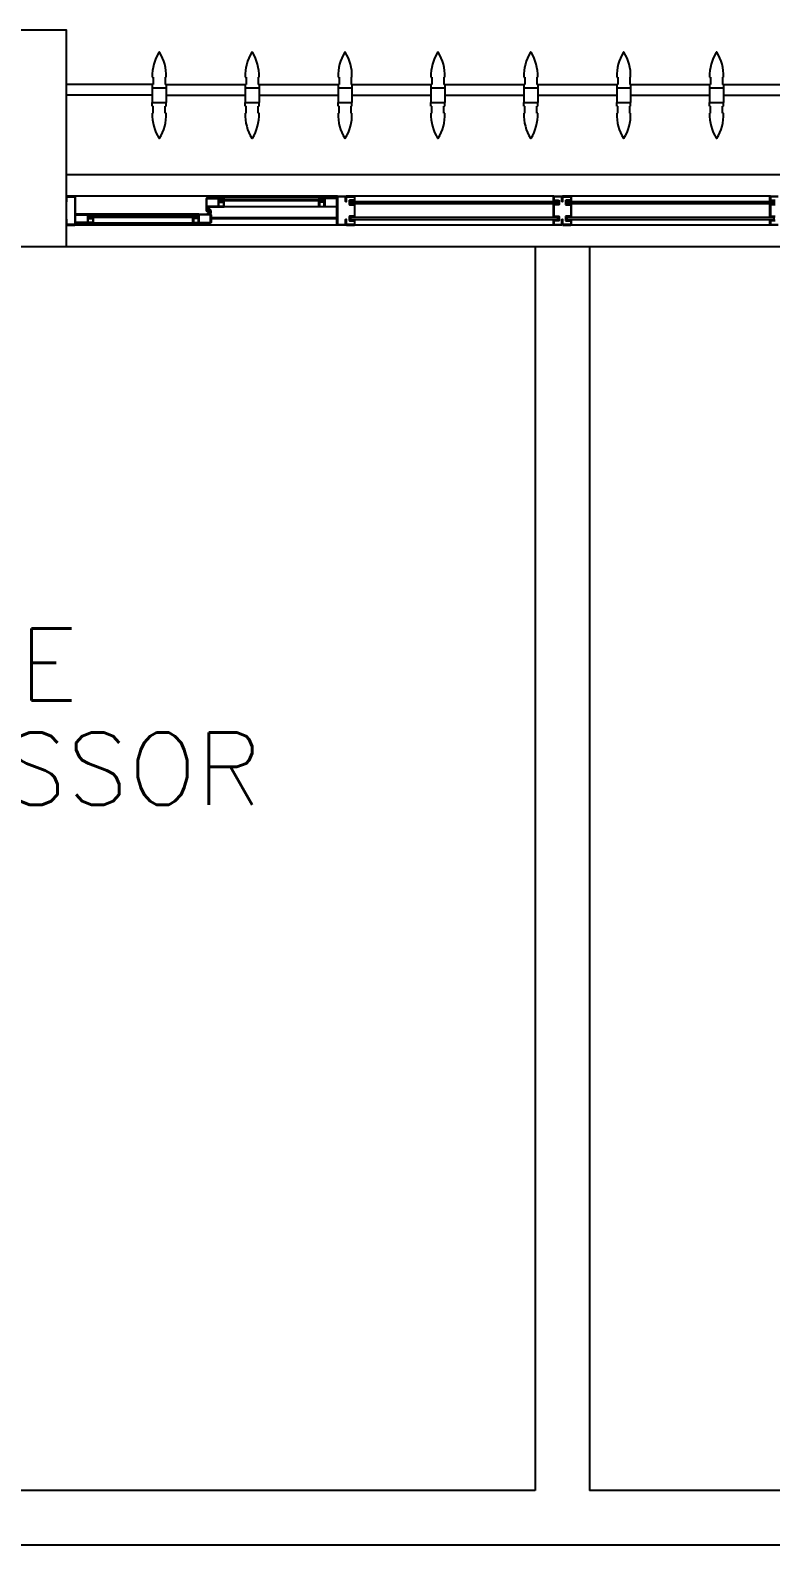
# Model space of a CAD drawing. Header units: millimetres. Extents: x 2686 to 2939, y 1294 to 1441.
# Drawn here: x 2767.021 to 2769.073, y 1316.775 to 1320.975 of the extents above; entities that cross this region are included whole.
import ezdxf

# ---------------------------------------------------------------- set-up
doc = ezdxf.new("R2010")
doc.units = ezdxf.units.MM
for name, color, linetype in [('AR-ALV', 2, 'Continuous'), ('AR-BRISES', 1, 'Continuous'), ('AR-ESQ', 1, 'Continuous'), ('AR-ESTC', 3, 'Continuous'), ('BR-PAINEL', 1, 'Continuous'), ('BR-SUPORTE', 1, 'Continuous'), ('DT-ESQ-BAGUETE-C', 1, 'Continuous'), ('DT-ESQ-BAGUETE-V', 1, 'Continuous'), ('DT-ESQ-CHAPA DOBRADA-V', 1, 'Continuous'), ('DT-ESQ-MARCO-V', 1, 'Continuous'), ('DT-ESQ-PERFIL CADEIRA-C', 2, 'Continuous'), ('DT-ESQ-PERFIL CADEIRA-V', 2, 'Continuous'), ('DT-ESQ-PERFIL U SIMPLES-C', 2, 'Continuous'), ('DT-ESQ-PERFIL U-C', 2, 'Continuous'), ('DT-ESQ-PERFIL U-V', 1, 'Continuous'), ('DT-ESQ-VIDRO-C', 2, 'Continuous'), ('DT-ESQ-VIDRO-V', 71, 'Continuous'), ('DT-TXTMOD', 1, 'Continuous'), ('TEXTO', 2, 'Continuous')]:
    doc.layers.add(name, color=color, linetype=linetype)
doc.styles.add('S10', font='simplex.shx', dxfattribs={"height": 0.1})
doc.styles.add('UNB-100', font='simplex.shx', dxfattribs={"height": 0.2})

# ---------------------------------------------------------------- blocks, each defined once
blk = doc.blocks.new('EF35-P')
at = {"layer": 'DT-ESQ-BAGUETE-C', "ltscale": 0.1}
for points in [[(4.7975, -0.08), (4.784, -0.08), (4.784, -0.0785), (4.797, -0.0785, 0.414214), (4.7975, -0.078), (4.7975, -0.067, 0.414214), (4.797, -0.0665), (4.784, -0.0665), (4.784, -0.065), (4.7975, -0.065, -0.414214), (4.799, -0.0665), (4.799, -0.0785, -0.414214)], [(5.0765, -0.08), (5.09, -0.08), (5.09, -0.0785), (5.077, -0.0785, -0.414214), (5.0765, -0.078), (5.0765, -0.067, -0.414214), (5.077, -0.0665), (5.09, -0.0665), (5.09, -0.065), (5.0765, -0.065, 0.414214), (5.075, -0.0665), (5.075, -0.0785, 0.414214)], [(4.4485, -0.125), (4.435, -0.125), (4.435, -0.1235), (4.448, -0.1235, 0.414214), (4.4485, -0.123), (4.4485, -0.112, 0.414214), (4.448, -0.1115), (4.435, -0.1115), (4.435, -0.11), (4.4485, -0.11, -0.414214), (4.45, -0.1115), (4.45, -0.1235, -0.414214)], [(4.714, -0.125), (4.7275, -0.125), (4.7275, -0.1235), (4.7145, -0.1235, -0.414214), (4.714, -0.123), (4.714, -0.112, -0.414214), (4.7145, -0.1115), (4.7275, -0.1115), (4.7275, -0.11), (4.714, -0.11, 0.414214), (4.7125, -0.1115), (4.7125, -0.1235, 0.414214)]]:
    blk.add_lwpolyline(points, format="xyb", close=True, dxfattribs=at)
at = {"layer": 'DT-ESQ-BAGUETE-V', "ltscale": 0.1}
for p, q in [((4.7975, -0.065), (5.0765, -0.065)), ((4.4485, -0.11), (4.714, -0.11))]:
    blk.add_line(p, q, dxfattribs=at)
at = {"layer": 'DT-ESQ-CHAPA DOBRADA-V', "ltscale": 0.1}
for p, q in [((4.4, -0.077), (4.749, -0.077)), ((4.4, -0.08), (4.749, -0.08))]:
    blk.add_line(p, q, dxfattribs=at)
at = {"layer": 'DT-ESQ-MARCO-V', "ltscale": 0.1}
for p, q in [((3.1985, -0.06), (3.7515, -0.06)), ((3.7985, -0.06), (4.3515, -0.06)), ((3.1985, -0.14), (3.7515, -0.14)), ((3.7985, -0.14), (4.3515, -0.14))]:
    blk.add_line(p, q, dxfattribs=at)
at = {"layer": 'DT-ESQ-PERFIL CADEIRA-C', "ltscale": 0.1}
for p, q in [((4.751, -0.0885), (4.7975, -0.0885)), ((5.125, -0.0885), (5.0765, -0.0885)), ((4.4, -0.1335), (4.4485, -0.1335)), ((4.7605, -0.1335), (4.714, -0.1335))]:
    blk.add_line(p, q, dxfattribs=at)
for points in [[(4.7975, -0.087, -1), (4.7975, -0.09), (4.751, -0.09, -0.414214), (4.749, -0.088), (4.749, -0.067, -0.414214), (4.751, -0.065), (4.7825, -0.065, -0.414214), (4.784, -0.0665), (4.784, -0.087)], [(4.784, -0.0885, -0.198913), (4.7829, -0.0881, -0.198913), (4.7825, -0.087), (4.7825, -0.067, 0.414214), (4.782, -0.0665), (4.751, -0.0665, 0.414214), (4.7505, -0.067), (4.7505, -0.088, 0.414214), (4.751, -0.0885)], [(5.0765, -0.09), (5.125, -0.09), (5.125, -0.0885), (5.09, -0.0885, 0.198912), (5.0911, -0.0881, 0.198913), (5.0915, -0.087), (5.0915, -0.067, -0.414214), (5.092, -0.0665), (5.125, -0.0665), (5.125, -0.065), (5.0915, -0.065, 0.414214), (5.09, -0.0665), (5.09, -0.0785), (5.09, -0.08), (5.09, -0.087), (5.0765, -0.087, 1)], [(4.4485, -0.135), (4.4, -0.135), (4.4, -0.1335), (4.435, -0.1335, -0.198912), (4.4339, -0.1331, -0.198913), (4.4335, -0.132), (4.4335, -0.112, 0.414214), (4.433, -0.1115), (4.4, -0.1115), (4.4, -0.11), (4.4335, -0.11, -0.414214), (4.435, -0.1115), (4.435, -0.1235), (4.435, -0.125), (4.435, -0.132), (4.4485, -0.132, -1)], [(4.714, -0.132, 1), (4.714, -0.135), (4.7605, -0.135, 0.414214), (4.7625, -0.133), (4.7625, -0.112, 0.414214), (4.7605, -0.11), (4.729, -0.11, 0.414214), (4.7275, -0.1115), (4.7275, -0.132)], [(4.7275, -0.1335, 0.198913), (4.7286, -0.1331, 0.198913), (4.729, -0.132), (4.729, -0.112, -0.414214), (4.7295, -0.1115), (4.7605, -0.1115, -0.414214), (4.761, -0.112), (4.761, -0.133, -0.414214), (4.7605, -0.1335)]]:
    blk.add_lwpolyline(points, format="xyb", close=True, dxfattribs=at)
at = {"layer": 'DT-ESQ-PERFIL CADEIRA-V', "ltscale": 0.1}
for p, q in [((4.7825, -0.09), (5.0765, -0.09)), ((4.4485, -0.135), (4.714, -0.135))]:
    blk.add_line(p, q, dxfattribs=at)
at = {"layer": 'DT-ESQ-PERFIL U SIMPLES-C', "ltscale": 0.1}
for points in [[(4.751, -0.102), (4.759, -0.102), (4.759, -0.1005), (4.751, -0.1005, -0.414214), (4.7505, -0.1), (4.7505, -0.092, -0.414214), (4.751, -0.0915), (4.759, -0.0915), (4.759, -0.09), (4.751, -0.09, 0.414214), (4.749, -0.092), (4.749, -0.1, 0.414214)], [(4.7605, -0.098), (4.7525, -0.098), (4.7525, -0.0995), (4.7605, -0.0995, -0.414214), (4.761, -0.1), (4.761, -0.108, -0.414214), (4.7605, -0.1085), (4.7525, -0.1085), (4.7525, -0.11), (4.7605, -0.11, 0.414214), (4.7625, -0.108), (4.7625, -0.1, 0.414214)]]:
    blk.add_lwpolyline(points, format="xyb", close=True, dxfattribs=at)
at = {"layer": 'DT-ESQ-PERFIL U-C', "ltscale": 0.1}
for points in [[(3.177, -0.1385), (3.198, -0.1385, 0.414214), (3.1985, -0.138), (3.1985, -0.1285), (3.1855, -0.1285, -0.414214)], [(3.1855, -0.1155), (3.1985, -0.1155), (3.1985, -0.0845), (3.1855, -0.0845, -0.414214)], [(3.1855, -0.0715), (3.1985, -0.0715), (3.1985, -0.062, 0.414214), (3.198, -0.0615), (3.177, -0.0615, 0.414214)], [(3.1765, -0.06), (3.1985, -0.06, -0.414214), (3.2, -0.0615), (3.2, -0.0715, -0.414214), (3.1985, -0.073), (3.1855, -0.073)], [(3.1855, -0.083), (3.1985, -0.083), (3.1985, -0.083, -0.414214), (3.2, -0.0845), (3.2, -0.1155, -0.414214), (3.1985, -0.117), (3.1985, -0.117), (3.1855, -0.117)], [(3.1855, -0.127), (3.1985, -0.127, -0.414214), (3.2, -0.1285), (3.2, -0.1385, -0.414214), (3.1985, -0.14), (3.1765, -0.14, -0.414214)]]:
    blk.add_lwpolyline(points, format="xyb", dxfattribs=at)
for points in [[(3.75, -0.1285), (3.75, -0.1385, 0.414214), (3.7515, -0.14), (3.7735, -0.14, 0.414214), (3.775, -0.1385), (3.775, -0.125), (3.7735, -0.125), (3.7735, -0.138, -0.414214), (3.773, -0.1385), (3.752, -0.1385, -0.414214), (3.7515, -0.138), (3.7515, -0.1285), (3.7645, -0.1285, 0.414214), (3.766, -0.127), (3.766, -0.117, 0.414214), (3.7645, -0.1155), (3.7515, -0.1155), (3.7515, -0.0845), (3.7645, -0.0845, 0.414214), (3.766, -0.083), (3.766, -0.073, 0.414214), (3.7645, -0.0715), (3.7515, -0.0715), (3.7515, -0.062, -0.414214), (3.752, -0.0615), (3.773, -0.0615, -0.414214), (3.7735, -0.062), (3.7735, -0.075), (3.775, -0.075), (3.775, -0.0615, 0.414214), (3.7735, -0.06), (3.7515, -0.06, 0.414214), (3.75, -0.0615), (3.75, -0.0715, 0.414214), (3.7515, -0.073), (3.7645, -0.073), (3.7645, -0.083), (3.7515, -0.083), (3.7515, -0.083, 0.414214), (3.75, -0.0845), (3.75, -0.1155, 0.414214), (3.7515, -0.117), (3.7515, -0.117), (3.7645, -0.117), (3.7645, -0.127), (3.7515, -0.127, 0.414214)], [(3.8, -0.1285), (3.8, -0.1385, -0.414214), (3.7985, -0.14), (3.7765, -0.14, -0.414214), (3.775, -0.1385), (3.775, -0.125), (3.7765, -0.125), (3.7765, -0.138, 0.414214), (3.777, -0.1385), (3.798, -0.1385, 0.414214), (3.7985, -0.138), (3.7985, -0.1285), (3.7855, -0.1285, -0.414214), (3.784, -0.127), (3.784, -0.117, -0.414214), (3.7855, -0.1155), (3.7985, -0.1155), (3.7985, -0.0845), (3.7855, -0.0845, -0.414214), (3.784, -0.083), (3.784, -0.073, -0.414214), (3.7855, -0.0715), (3.7985, -0.0715), (3.7985, -0.062, 0.414214), (3.798, -0.0615), (3.777, -0.0615, 0.414214), (3.7765, -0.062), (3.7765, -0.075), (3.775, -0.075), (3.775, -0.0615, -0.414214), (3.7765, -0.06), (3.7985, -0.06, -0.414214), (3.8, -0.0615), (3.8, -0.0715, -0.414214), (3.7985, -0.073), (3.7855, -0.073), (3.7855, -0.083), (3.7985, -0.083), (3.7985, -0.083, -0.414214), (3.8, -0.0845), (3.8, -0.1155, -0.414214), (3.7985, -0.117), (3.7985, -0.117), (3.7855, -0.117), (3.7855, -0.127), (3.7985, -0.127, -0.414214)], [(4.35, -0.1285), (4.35, -0.1385, 0.414214), (4.3515, -0.14), (4.3735, -0.14, 0.414214), (4.375, -0.1385), (4.375, -0.125), (4.3735, -0.125), (4.3735, -0.138, -0.414214), (4.373, -0.1385), (4.352, -0.1385, -0.414214), (4.3515, -0.138), (4.3515, -0.1285), (4.3645, -0.1285, 0.414214), (4.366, -0.127), (4.366, -0.117, 0.414214), (4.3645, -0.1155), (4.3515, -0.1155), (4.3515, -0.0845), (4.3645, -0.0845, 0.414214), (4.366, -0.083), (4.366, -0.073, 0.414214), (4.3645, -0.0715), (4.3515, -0.0715), (4.3515, -0.062, -0.414214), (4.352, -0.0615), (4.373, -0.0615, -0.414214), (4.3735, -0.062), (4.3735, -0.075), (4.375, -0.075), (4.375, -0.0615, 0.414214), (4.3735, -0.06), (4.3515, -0.06, 0.414214), (4.35, -0.0615), (4.35, -0.0715, 0.414214), (4.3515, -0.073), (4.3645, -0.073), (4.3645, -0.083), (4.3515, -0.083), (4.3515, -0.083, 0.414214), (4.35, -0.0845), (4.35, -0.1155, 0.414214), (4.3515, -0.117), (4.3515, -0.117), (4.3645, -0.117), (4.3645, -0.127), (4.3515, -0.127, 0.414214)], [(4.375, -0.0615, -0.414214), (4.3765, -0.06), (4.3985, -0.06, -0.414214), (4.4, -0.0615), (4.4, -0.1385, -0.414214), (4.3985, -0.14), (4.3765, -0.14, -0.414214), (4.375, -0.1385), (4.375, -0.125), (4.3765, -0.125), (4.3765, -0.138, 0.414214), (4.377, -0.1385), (4.398, -0.1385, 0.414214), (4.3985, -0.138), (4.3985, -0.062, 0.414214), (4.398, -0.0615), (4.377, -0.0615, 0.414214), (4.3765, -0.062), (4.3765, -0.075), (4.375, -0.075)], [(5.15, -0.0615, 0.414214), (5.1485, -0.06), (5.1265, -0.06, 0.414214), (5.125, -0.0615), (5.125, -0.1385, 0.414214), (5.1265, -0.14), (5.1485, -0.14, 0.414214), (5.15, -0.1385), (5.15, -0.125), (5.1485, -0.125), (5.1485, -0.138, -0.414214), (5.148, -0.1385), (5.127, -0.1385, -0.414214), (5.1265, -0.138), (5.1265, -0.062, -0.414214), (5.127, -0.0615), (5.148, -0.0615, -0.414214), (5.1485, -0.062), (5.1485, -0.075), (5.15, -0.075)]]:
    blk.add_lwpolyline(points, format="xyb", close=True, dxfattribs=at)
at = {"layer": 'DT-ESQ-PERFIL U-V', "ltscale": 0.1}
for p, q in [((4.3985, -0.06), (5.1265, -0.06)), ((4.3985, -0.14), (5.1265, -0.14))]:
    blk.add_line(p, q, dxfattribs=at)
at = {"layer": 'DT-ESQ-VIDRO-C', "ltscale": 0.1}
for points in [[(3.7625, -0.081), (3.7625, -0.075), (3.1875, -0.075), (3.1875, -0.081)], [(4.3625, -0.081), (4.3625, -0.075), (3.7875, -0.075), (3.7875, -0.081)], [(5.0875, -0.085), (5.0875, -0.082), (4.7865, -0.082), (4.7865, -0.085)], [(4.438, -0.13), (4.438, -0.127), (4.7245, -0.127), (4.7245, -0.13)]]:
    blk.add_lwpolyline(points, close=True, dxfattribs=at)
at = {"layer": 'DT-ESQ-VIDRO-V', "ltscale": 0.1}
for points in [[(3.7625, -0.119), (3.7625, -0.125), (3.1875, -0.125), (3.1875, -0.119)], [(4.3625, -0.119), (4.3625, -0.125), (3.7875, -0.125), (3.7875, -0.119)]]:
    blk.add_lwpolyline(points, close=True, dxfattribs=at)
at = {"layer": 'DT-TXTMOD', "ltscale": 0.1, "style": 'S10', "flags": 3}
for tag, p in [('M01', (0.025, -0.28)), ('M02', (0.3253, -0.28)), ('M03', (0.627, -0.28)), ('M04', (0.9288, -0.28)), ('M05', (1.2306, -0.28)), ('M06', (1.5323, -0.28)), ('M07', (1.8341, -0.28)), ('M08', (2.1359, -0.28)), ('M09', (2.4376, -0.28)), ('M10', (2.7394, -0.28)), ('M11', (3.0412, -0.28)), ('M12', (3.3429, -0.28)), ('M13', (3.6447, -0.28)), ('M14', (3.9464, -0.28)), ('M15', (4.2482, -0.28)), ('M16', (4.55, -0.28)), ('M17', (4.8517, -0.28))]:
    blk.add_attdef(tag, p, '', height=0.1, dxfattribs=at)
blk = doc.blocks.new('BR-MODULO8')
at = {"layer": 'BR-PAINEL'}
for p, q in [((-4.9117, 0.27), (-4.9092, 0.27)), ((-4.9092, 0.27), (-4.9092, 0.25)), ((-4.8758, 0.27), (-4.8758, 0.25)), ((-4.8733, 0.27), (-4.8758, 0.27)), ((-4.6542, 0.27), (-4.6517, 0.27)), ((-4.6517, 0.27), (-4.6517, 0.25)), ((-4.6183, 0.27), (-4.6183, 0.25)), ((-4.6158, 0.27), (-4.6183, 0.27)), ((-4.3967, 0.27), (-4.3942, 0.27)), ((-4.3942, 0.27), (-4.3942, 0.25)), ((-4.3608, 0.27), (-4.3608, 0.25)), ((-4.3583, 0.27), (-4.3608, 0.27)), ((-4.1392, 0.27), (-4.1367, 0.27)), ((-4.1367, 0.27), (-4.1367, 0.25)), ((-4.1033, 0.27), (-4.1033, 0.25)), ((-4.1008, 0.27), (-4.1033, 0.27)), ((-3.8817, 0.27), (-3.8792, 0.27)), ((-3.8792, 0.27), (-3.8792, 0.25)), ((-3.8458, 0.27), (-3.8458, 0.25)), ((-3.8433, 0.27), (-3.8458, 0.27)), ((-3.6242, 0.27), (-3.6217, 0.27)), ((-3.6217, 0.27), (-3.6217, 0.25)), ((-3.5883, 0.27), (-3.5883, 0.25)), ((-3.5858, 0.27), (-3.5883, 0.27)), ((-3.3667, 0.27), (-3.3642, 0.27)), ((-3.3642, 0.27), (-3.3642, 0.25)), ((-3.3308, 0.27), (-3.3308, 0.25)), ((-3.3283, 0.27), (-3.3308, 0.27)), ((-4.9117, 0.25), (-4.9117, 0.24)), ((-4.9117, 0.25), (-4.9092, 0.25)), ((-4.9117, 0.24), (-4.8733, 0.24)), ((-4.9117, 0.24), (-4.9117, 0.2)), ((-4.8733, 0.25), (-4.8758, 0.25)), ((-4.8733, 0.25), (-4.8733, 0.24)), ((-4.8733, 0.24), (-4.8733, 0.2)), ((-4.6542, 0.25), (-4.6542, 0.24)), ((-4.6542, 0.25), (-4.6517, 0.25)), ((-4.6542, 0.24), (-4.6158, 0.24)), ((-4.6542, 0.24), (-4.6542, 0.2)), ((-4.6158, 0.25), (-4.6183, 0.25)), ((-4.6158, 0.25), (-4.6158, 0.24)), ((-4.6158, 0.24), (-4.6158, 0.2)), ((-4.3967, 0.25), (-4.3967, 0.24)), ((-4.3967, 0.25), (-4.3942, 0.25)), ((-4.3967, 0.24), (-4.3583, 0.24)), ((-4.3967, 0.24), (-4.3967, 0.2)), ((-4.3583, 0.25), (-4.3608, 0.25)), ((-4.3583, 0.25), (-4.3583, 0.24)), ((-4.3583, 0.24), (-4.3583, 0.2)), ((-4.1392, 0.25), (-4.1392, 0.24)), ((-4.1392, 0.25), (-4.1367, 0.25)), ((-4.1392, 0.24), (-4.1008, 0.24)), ((-4.1392, 0.24), (-4.1392, 0.2)), ((-4.1008, 0.25), (-4.1033, 0.25)), ((-4.1008, 0.25), (-4.1008, 0.24)), ((-4.1008, 0.24), (-4.1008, 0.2)), ((-3.8817, 0.25), (-3.8817, 0.24)), ((-3.8817, 0.25), (-3.8792, 0.25)), ((-3.8817, 0.24), (-3.8433, 0.24)), ((-3.8817, 0.24), (-3.8817, 0.2)), ((-3.8433, 0.25), (-3.8458, 0.25)), ((-3.8433, 0.25), (-3.8433, 0.24)), ((-3.8433, 0.24), (-3.8433, 0.2)), ((-3.6242, 0.25), (-3.6242, 0.24)), ((-3.6242, 0.25), (-3.6217, 0.25)), ((-3.6242, 0.24), (-3.5858, 0.24)), ((-3.6242, 0.24), (-3.6242, 0.2)), ((-3.5858, 0.25), (-3.5883, 0.25)), ((-3.5858, 0.25), (-3.5858, 0.24)), ((-3.5858, 0.24), (-3.5858, 0.2)), ((-3.3667, 0.25), (-3.3667, 0.24)), ((-3.3667, 0.25), (-3.3642, 0.25)), ((-3.3667, 0.24), (-3.3283, 0.24)), ((-3.3667, 0.24), (-3.3667, 0.2)), ((-3.3283, 0.25), (-3.3308, 0.25)), ((-3.3283, 0.25), (-3.3283, 0.24)), ((-3.3283, 0.24), (-3.3283, 0.2)), ((-4.9117, 0.2), (-4.8733, 0.2)), ((-4.9117, 0.19), (-4.9117, 0.2)), ((-4.9117, 0.19), (-4.9092, 0.19)), ((-4.9117, 0.17), (-4.9092, 0.17)), ((-4.9092, 0.17), (-4.9092, 0.19)), ((-4.8733, 0.19), (-4.8758, 0.19)), ((-4.8758, 0.17), (-4.8758, 0.19)), ((-4.8733, 0.17), (-4.8758, 0.17)), ((-4.8733, 0.19), (-4.8733, 0.2)), ((-4.6542, 0.2), (-4.6158, 0.2)), ((-4.6542, 0.19), (-4.6542, 0.2)), ((-4.6542, 0.19), (-4.6517, 0.19)), ((-4.6542, 0.17), (-4.6517, 0.17)), ((-4.6517, 0.17), (-4.6517, 0.19)), ((-4.6158, 0.19), (-4.6183, 0.19)), ((-4.6183, 0.17), (-4.6183, 0.19)), ((-4.6158, 0.17), (-4.6183, 0.17)), ((-4.6158, 0.19), (-4.6158, 0.2)), ((-4.3967, 0.2), (-4.3583, 0.2)), ((-4.3967, 0.19), (-4.3967, 0.2)), ((-4.3967, 0.19), (-4.3942, 0.19)), ((-4.3967, 0.17), (-4.3942, 0.17)), ((-4.3942, 0.17), (-4.3942, 0.19)), ((-4.3583, 0.19), (-4.3608, 0.19)), ((-4.3608, 0.17), (-4.3608, 0.19)), ((-4.3583, 0.17), (-4.3608, 0.17)), ((-4.3583, 0.19), (-4.3583, 0.2)), ((-4.1392, 0.2), (-4.1008, 0.2)), ((-4.1392, 0.19), (-4.1392, 0.2)), ((-4.1392, 0.19), (-4.1367, 0.19)), ((-4.1392, 0.17), (-4.1367, 0.17)), ((-4.1367, 0.17), (-4.1367, 0.19)), ((-4.1008, 0.19), (-4.1033, 0.19)), ((-4.1033, 0.17), (-4.1033, 0.19)), ((-4.1008, 0.17), (-4.1033, 0.17)), ((-4.1008, 0.19), (-4.1008, 0.2)), ((-3.8817, 0.2), (-3.8433, 0.2)), ((-3.8817, 0.19), (-3.8817, 0.2)), ((-3.8817, 0.19), (-3.8792, 0.19)), ((-3.8817, 0.17), (-3.8792, 0.17)), ((-3.8792, 0.17), (-3.8792, 0.19)), ((-3.8433, 0.19), (-3.8458, 0.19)), ((-3.8458, 0.17), (-3.8458, 0.19)), ((-3.8433, 0.17), (-3.8458, 0.17)), ((-3.8433, 0.19), (-3.8433, 0.2)), ((-3.6242, 0.2), (-3.5858, 0.2)), ((-3.6242, 0.19), (-3.6242, 0.2)), ((-3.6242, 0.19), (-3.6217, 0.19)), ((-3.6242, 0.17), (-3.6217, 0.17)), ((-3.6217, 0.17), (-3.6217, 0.19)), ((-3.5858, 0.19), (-3.5883, 0.19)), ((-3.5883, 0.17), (-3.5883, 0.19)), ((-3.5858, 0.17), (-3.5883, 0.17)), ((-3.5858, 0.19), (-3.5858, 0.2)), ((-3.3667, 0.2), (-3.3283, 0.2)), ((-3.3667, 0.19), (-3.3667, 0.2)), ((-3.3667, 0.19), (-3.3642, 0.19)), ((-3.3667, 0.17), (-3.3642, 0.17)), ((-3.3642, 0.17), (-3.3642, 0.19)), ((-3.3283, 0.19), (-3.3308, 0.19)), ((-3.3308, 0.17), (-3.3308, 0.19)), ((-3.3283, 0.17), (-3.3308, 0.17)), ((-3.3283, 0.19), (-3.3283, 0.2))]:
    blk.add_line(p, q, dxfattribs=at)
for centre, radius, start, end in [((-4.7867, 0.2739), 0.1251, 148.4721, 181.772), ((-4.8925, 0.3387), 0.001, 37.1012, 142.8988), ((-4.9983, 0.2739), 0.1251, 358.228, 31.5279), ((-4.5292, 0.2739), 0.1251, 148.4721, 181.772), ((-4.635, 0.3387), 0.001, 37.1012, 142.8988), ((-4.7408, 0.2739), 0.1251, 358.228, 31.5279), ((-4.2717, 0.2739), 0.1251, 148.4721, 181.772), ((-4.3775, 0.3387), 0.001, 37.1012, 142.8988), ((-4.4833, 0.2739), 0.1251, 358.228, 31.5279), ((-4.0142, 0.2739), 0.1251, 148.4721, 181.772), ((-4.12, 0.3387), 0.001, 37.1012, 142.8988), ((-4.2258, 0.2739), 0.1251, 358.228, 31.5279), ((-3.7567, 0.2739), 0.1251, 148.4721, 181.772), ((-3.8625, 0.3387), 0.001, 37.1012, 142.8988), ((-3.9683, 0.2739), 0.1251, 358.228, 31.5279), ((-3.4992, 0.2739), 0.1251, 148.4721, 181.772), ((-3.605, 0.3387), 0.001, 37.1012, 142.8988), ((-3.7108, 0.2739), 0.1251, 358.228, 31.5279), ((-3.2417, 0.2739), 0.1251, 148.4721, 181.772), ((-3.3475, 0.3387), 0.001, 37.1012, 142.8988), ((-3.4533, 0.2739), 0.1251, 358.228, 31.5279), ((-4.7867, 0.1661), 0.1251, 178.228, 211.5279), ((-4.9983, 0.1661), 0.1251, 328.4721, 1.772), ((-4.5292, 0.1661), 0.1251, 178.228, 211.5279), ((-4.7408, 0.1661), 0.1251, 328.4721, 1.772), ((-4.2717, 0.1661), 0.1251, 178.228, 211.5279), ((-4.4833, 0.1661), 0.1251, 328.4721, 1.772), ((-4.0142, 0.1661), 0.1251, 178.228, 211.5279), ((-4.2258, 0.1661), 0.1251, 328.4721, 1.772), ((-3.7567, 0.1661), 0.1251, 178.228, 211.5279), ((-3.9683, 0.1661), 0.1251, 328.4721, 1.772), ((-3.4992, 0.1661), 0.1251, 178.228, 211.5279), ((-3.7108, 0.1661), 0.1251, 328.4721, 1.772), ((-3.2417, 0.1661), 0.1251, 178.228, 211.5279), ((-3.4533, 0.1661), 0.1251, 328.4721, 1.772), ((-4.8925, 0.1013), 0.001, 217.1012, 322.8988), ((-4.635, 0.1013), 0.001, 217.1012, 322.8988), ((-4.3775, 0.1013), 0.001, 217.1012, 322.8988), ((-4.12, 0.1013), 0.001, 217.1012, 322.8988), ((-3.8625, 0.1013), 0.001, 217.1012, 322.8988), ((-3.605, 0.1013), 0.001, 217.1012, 322.8988), ((-3.3475, 0.1013), 0.001, 217.1012, 322.8988)]:
    blk.add_arc(centre, radius, start, end, dxfattribs=at)
at = {"layer": 'BR-SUPORTE'}
for p, q in [((-4.9117, 0.25), (-5.15, 0.25)), ((-4.9117, 0.22), (-5.15, 0.22)), ((-4.8733, 0.25), (-4.6517, 0.25)), ((-4.8733, 0.22), (-4.6542, 0.22)), ((-4.6158, 0.25), (-4.3942, 0.25)), ((-4.6158, 0.22), (-4.3967, 0.22)), ((-4.3583, 0.25), (-4.1367, 0.25)), ((-4.3583, 0.22), (-4.1392, 0.22)), ((-4.1008, 0.25), (-3.8792, 0.25)), ((-4.1008, 0.22), (-3.8817, 0.22)), ((-3.8433, 0.25), (-3.6217, 0.25)), ((-3.8433, 0.22), (-3.6242, 0.22)), ((-3.5858, 0.25), (-3.3642, 0.25)), ((-3.5858, 0.22), (-3.3667, 0.22)), ((-3.3283, 0.25), (-3.1067, 0.25)), ((-3.3283, 0.22), (-3.1092, 0.22))]:
    blk.add_line(p, q, dxfattribs=at)

msp = doc.modelspace()

# ---------------------------------------------------------------- linework, layer by layer
at = {"layer": 'AR-ALV'}
for p, q in [((2768.4207, 1320.3749), (2768.5707, 1320.3749)), ((2768.4207, 1320.3749), (2768.4207, 1316.9249)), ((2768.5707, 1320.3749), (2768.5707, 1316.9249)), ((2768.4207, 1316.9249), (2766.5207, 1316.9249)), ((2770.4707, 1316.9249), (2768.5707, 1316.9249)), ((2766.5207, 1316.7749), (2768.5707, 1316.7749)), ((2768.4207, 1316.7749), (2770.4707, 1316.7749))]:
    msp.add_line(p, q, dxfattribs=at)
at = {"layer": 'AR-ESQ'}
for p, q in [((2767.1207, 1320.5749), (2772.2707, 1320.5749)), ((2767.1207, 1320.3749), (2772.2707, 1320.3749))]:
    msp.add_line(p, q, dxfattribs=at)
at = {"layer": 'AR-ESTC'}
msp.add_lwpolyline([(2766.9207, 1320.9749), (2766.9207, 1320.3749), (2767.1207, 1320.3749), (2767.1207, 1320.9749)], close=True, dxfattribs=at)

# ---------------------------------------------------------------- block references
at = {"layer": 'AR-BRISES'}
msp.add_blockref('BR-MODULO8', (2772.2707, 1320.5749), dxfattribs=at)
at = {"layer": 'AR-ESQ', "rotation": 180}
msp.add_blockref('EF35-P', (2772.2707, 1320.3749), dxfattribs=at)

# ---------------------------------------------------------------- texts
at = {"layer": 'TEXTO', "style": 'UNB-100'}
for s, p in [('SALA DE', (2766.0465, 1319.1161)), ('PROFESSOR', (2766.0846, 1318.8271))]:
    msp.add_text(s, height=0.2, dxfattribs=at).set_placement(p)

doc.saveas('drawing.dxf')
